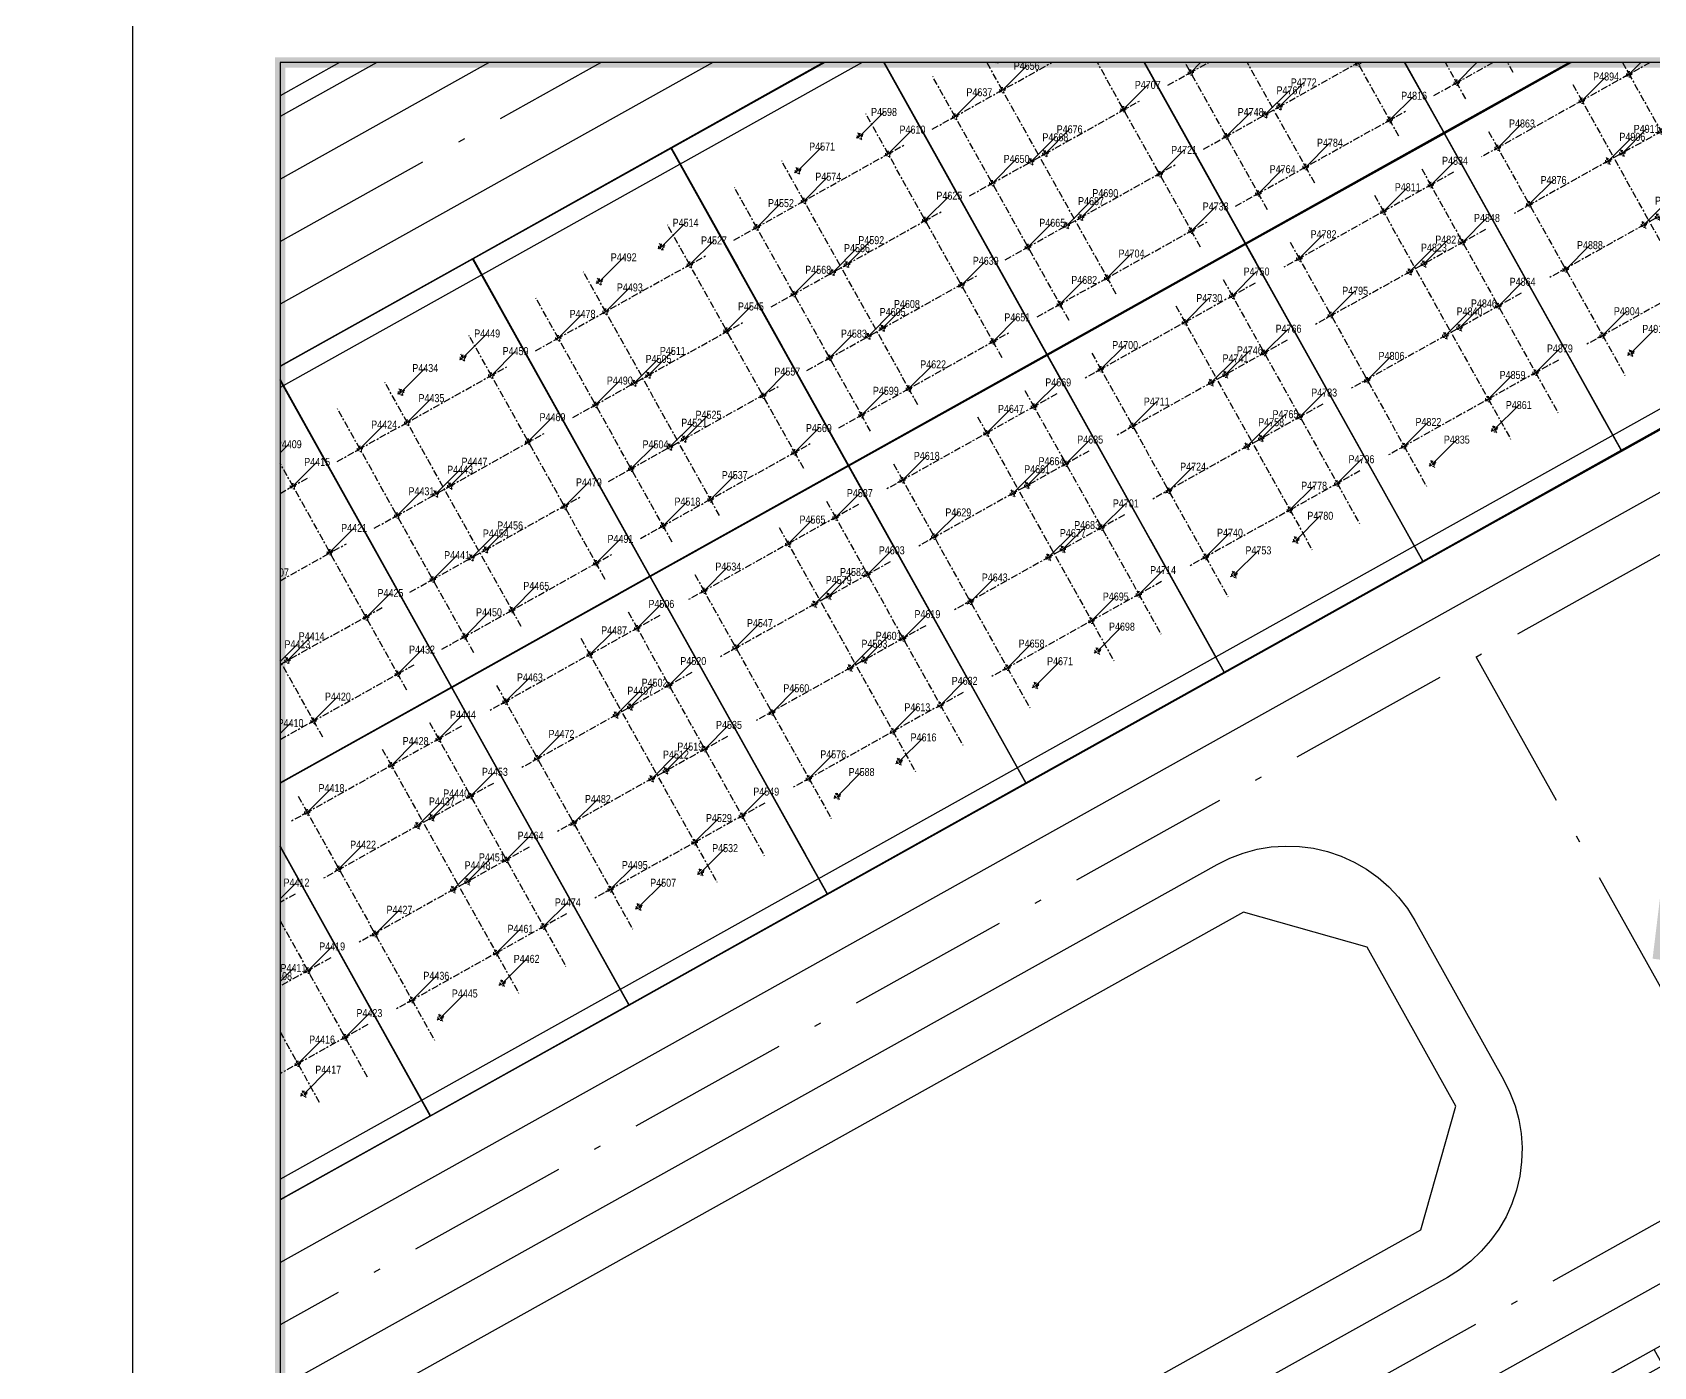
# Model space of a CAD drawing. Header units: millimetres. Extents: x 0 to 571985, y 0 to 2066666.
# Drawn here: x 568564.2 to 568653.3, y 2065561.7 to 2065635 of the extents above; entities that cross this region are included whole.
import ezdxf
from ezdxf.enums import TextEntityAlignment as Align
from ezdxf.xclip import XClip

# ---------------------------------------------------------------- set-up
doc = ezdxf.new("R2010")
doc.units = ezdxf.units.MM
for name, pattern in [('ACAD_ISO10W100', [18.5, 12, -3, 0.5, -3]), ('CENTER', [3, 1.5, -0.5, 0.5, -0.5]), ('CENTER2', [1.125, 0.75, -0.125, 0.125, -0.125]), ('HIDDEN', [0.75, 0.5, -0.25])]:
    doc.linetypes.add(name, pattern=pattern)
for name, color, linetype in [('01.AXIS', 160, 'CENTER2'), ('BoThamCo', 94, 'Continuous'), ('CDC.01.AXIS', 160, 'CENTER2'), ('ChiaLo', 128, 'CENTER'), ('datOBt', 42, 'Continuous'), ('datOlienke', 42, 'Continuous'), ('datTruog', 134, 'Continuous'), ('ghi_chu', 7, 'Continuous'), ('hatchViaHe+LogDg', 129, 'Continuous'), ('KCS_DIM', 1, 'Continuous'), ('LogDg', 7, 'Continuous'), ('loKBT', 42, 'Continuous'), ('LoLK', 6, 'Continuous'), ('QH', 7, 'Continuous'), ('RANHGIOI', 2, 'HIDDEN'), ('TimDg', 222, 'Continuous'), ('ViaHeS', 32, 'Continuous')]:
    doc.layers.add(name, color=color, linetype=linetype)
for name, color, linetype, lineweight in [('A-KY HIEU', 34, 'Continuous', 20), ('boDnv', 54, 'Continuous', 25), ('E- RANH GIOI', 1, 'CENTER', 13), ('E- THAY', 9, 'Continuous', 20), ('kata_text', 254, 'Continuous', 30), ('LD-THAY', 9, 'Continuous', 13)]:
    doc.layers.add(name, color=color, linetype=linetype, lineweight=lineweight)
doc.styles.add('Arial', font='arial.ttf')
doc.styles.add('ARIALB', font='', dxfattribs={"width": 0.75})
doc.styles.add('avantH', font='', dxfattribs={"height": 10})
doc.styles.add('kata_dim', font='vnrms.shx', dxfattribs={"width": 0.66, "oblique": 7})
doc.styles.add('kata_text', font='arial.ttf', dxfattribs={"width": 0.8})
doc.styles.add('rms', font='romans.shx', dxfattribs={"width": 0.7, "bigfont": 'vns.shx'})
doc.styles.get('ARIALB').set_extended_font_data('.VnArialH', bold=True)
doc.styles.get('avantH').set_extended_font_data('.VnAvantH')
doc.linetypes.add('ADL', pattern='A,0.125,-0.15,["++",rms,S=0.5,R=0,X=0,Y=-0.2245],-1.35,1.125', length=2.75)
doc.dimstyles.new('DIM_1-75_CNC', dxfattribs={"dimscale": 0.75, "dimtxt": 220, "dimasz": 80, "dimexe": 60, "dimexo": 0, "dimgap": 50, "dimtad": 1, "dimdec": 0, "dimzin": 0, "dimdsep": 46, "dimtxsty": 'Arial', "dimblk1": 'ARCHTICK', "dimblk2": 'ARCHTICK', "dimsah": 1, "dimcen": 150, "dimdle": 60, "dimclrd": 256, "dimclre": 256, "dimclrt": 9, "dimadec": 0, "dimazin": 0, "dimtfac": 1, "dimtdec": 0, "dimtix": 1, "dimtmove": 2, "dimatfit": 3, "dimldrblk": 'ARCHTICK', "dimfxl": 1, "dimtvp": 0.833333, "dimtolj": 1, "dimtzin": 0, "dimlwd": -1, "dimarcsym": 0})
doc.dimstyles.new('kata_dim_iso', dxfattribs={"dimtxt": 2.5, "dimasz": 1.5, "dimexe": 1.5, "dimexo": 2.5, "dimtad": 1, "dimdec": 0, "dimzin": 0, "dimdsep": 46, "dimtxsty": 'kata_dim', "dimblk": 'kata_block_ArchTick', "dimcen": 0.09, "dimdle": 1.2, "dimclrd": 8, "dimclre": 8, "dimclrt": 3, "dimadec": 0, "dimazin": 0, "dimtfac": 1, "dimtdec": 0, "dimtix": 1, "dimtofl": 0, "dimtmove": 0, "dimatfit": 3, "dimfxl": 3.75, "dimfxlon": 1, "dimtolj": 1, "dimtzin": 0, "dimarcsym": 0})

# ---------------------------------------------------------------- blocks, each defined once
blk = doc.blocks.new('moc')
at = {"layer": 'QH', "linetype": 'Continuous'}
h = blk.add_hatch(color=7, dxfattribs=at)
h.paths.add_polyline_path([(0, 0), (0.529, 0, 0.414214), (0, 0.529)])
h.paths.add_polyline_path([(-0.529, 0, 0.414214), (0, -0.529), (0, 0)])
for p, q in [((0, 0.706), (0, -0.706)), ((-0.706, 0), (0.706, 0))]:
    blk.add_line(p, q, dxfattribs=at)
blk.add_circle((0, 0), 0.529, dxfattribs=at)
blk = doc.blocks.new('NEN')
at = {"layer": 'hatchViaHe+LogDg'}
for points in [[(304.299, 282.265), (283.282, 270.678), (281.659, 273.518), (302.719, 285.131)], [(183.724, -310.491), (205.08, -299.541), (206.616, -302.429), (185.217, -313.403)], [(209.97, -309.024), (215.067, -306.411), (203.726, -323.261), (183.474, -322.612), (188.571, -319.999), (187.575, -318.057), (208.975, -307.083)]]:
    blk.add_hatch(color=158, dxfattribs=at).paths.add_polyline_path(points)
at = {"layer": 'boDnv', "color": 10, "linetype": 'ADL', "ltscale": 0.25}
for points in [[(348.484, 150.338), (305.78, 227.798), (296.989, 230.432), (285.105, 224.175), (143.113, 162.282), (141.059, 156.62), (188.792, 61.183), (194.578, 59.399), (346.759, 144.316)], [(359.506, 130.346), (389.04, 76.775), (387.315, 70.754), (232.191, -15.805), (226.405, -14.021), (199.009, 40.755), (200.902, 46.897), (353.525, 132.059)], [(236.622, -34.449), (249.689, -60.576), (255.475, -62.36), (412.421, 25.215), (414.146, 31.236), (400.061, 56.783), (394.08, 58.497), (238.515, -28.308)]]:
    blk.add_lwpolyline(points, close=True, dxfattribs=at)
for points in [[(447.024, -28.766, 0.001711), (440.579, -16.796), (434.623, -15.073), (276.129, -103.512), (274.235, -109.654), (280.307, -121.793)], [(453.046, -54.034), (455.698, -45.19, 0.001456), (450.312, -34.947), (283.441, -128.06), (289.631, -140.435), (295.361, -142.147), (300.824, -138.974)]]:
    blk.add_lwpolyline(points, format="xyb", close=True, dxfattribs=at)
at = {"layer": 'BoThamCo'}
for points in [[(349.559, 150.459), (306.458, 228.639), (296.885, 231.508), (284.672, 225.077), (142.319, 163.027), (139.972, 156.557), (188.089, 60.353), (194.691, 58.318), (347.607, 143.644)], [(336.347, -49.298), (331.474, -40.565), (324.672, -38.635), (260.962, -74.185), (258.833, -81.093), (263.315, -90.055), (269.918, -92.091), (334.417, -56.1)]]:
    blk.add_lwpolyline(points, close=True, dxfattribs=at)
blk.add_lwpolyline([(274.126, -178.484, 1), (272.368, -175.457), (138.589, -253.186, -0.013452), (91.443, -278.907, 0.999991), (93.036, -282.024, 0.013452), (140.347, -256.212)], format="xyb", close=True, dxfattribs=at)
at = {"layer": 'ChiaLo', "ltscale": 5}
for points in [[(407.979, 44.494), (242.267, -47.972)], [(336.884, 27.726), (356.374, -7.204)], [(325.968, 21.635), (345.459, -13.295)], [(315.052, 15.545), (334.543, -19.385)], [(315.052, 15.545), (334.543, -19.385)], [(304.137, 9.454), (323.627, -25.476)], [(293.221, 3.363), (312.712, -31.567)], [(282.305, -2.728), (301.796, -37.658)], [(271.39, -8.819), (290.881, -43.749)], [(260.474, -14.91), (279.965, -49.84)], [(249.558, -21.001), (269.049, -55.931)], [(352.49, -59.758), (362.235, -77.223), (279.9, -123.165)]]:
    blk.add_lwpolyline(points, dxfattribs=at)
at = {"layer": 'datOBt'}
blk.add_lwpolyline([(235.548, -34.538), (248.986, -61.406), (255.589, -63.441), (413.268, 24.543), (415.221, 31.358), (400.736, 57.63), (393.956, 59.573), (237.678, -27.63)], close=True, dxfattribs=at)
at = {"layer": 'datOlienke'}
for points in [[(448.369, -29.161, 0.001887), (441.258, -15.951), (434.5, -13.997), (275.291, -102.834), (273.162, -109.742), (279.88, -123.176)], [(453.888, -54.71), (456.773, -45.088, 0.001636), (450.717, -33.576), (282.119, -127.653), (288.93, -141.269), (295.49, -143.229), (301.319, -139.843)]]:
    blk.add_lwpolyline(points, format="xyb", close=True, dxfattribs=at)
at = {"layer": 'datTruog', "linetype": 'ByBlock'}
blk.add_lwpolyline([(360.181, 131.193), (390.115, 76.896), (388.163, 70.081), (232.305, -16.886), (225.702, -14.851), (197.935, 40.666), (200.065, 47.574), (353.401, 133.135)], close=True, dxfattribs=at)
at = {"layer": 'LogDg', "ltscale": 0.75}
for points in [[(304.299, 282.265), (283.282, 270.678), (281.659, 273.518), (302.719, 285.131)], [(183.724, -310.491), (205.08, -299.541), (206.616, -302.429), (185.217, -313.403)], [(209.97, -309.024), (215.067, -306.411), (203.726, -323.261), (183.474, -322.612), (188.571, -319.999), (187.575, -318.057), (208.975, -307.083)]]:
    blk.add_lwpolyline(points, close=True, dxfattribs=at)
at = {"layer": 'LogDg'}
for points in [[(34.296, -348.766, -0.124666), (14.114, -339.771, 0.262937), (-5.331, -336.771, -0.009345), (-40.959, -349.473), (-145.868, -384.68, 0.405257), (-155.456, -403.235), (-146.557, -432.72), (-158.046, -436.187), (-166.572, -407.936, 0.423227), (-185.704, -398.049), (-272.077, -427.035, 0.40652), (-277.181, -436.964), (-262.947, -483.397), (-271.552, -486.035), (-285.593, -440.232, 0.421949), (-295.787, -434.992), (-422.26, -477.436, 0.346831), (-427.684, -485.726), (-426.662, -497.249, 0.109851), (-417.21, -527.045), (-422.398, -530.058, -0.109851), (-432.639, -497.779), (-433.194, -491.512, 0.484967), (-443.708, -484.634), (-484.199, -498.222, 0.36701), (-492.228, -511.51), (-484.402, -560.012), (-490.326, -560.967), (-497.433, -516.92, 0.457512), (-512.889, -507.388), (-525.337, -511.314, 0.375227), (-533.554, -524.795, 0.049445), (-523.248, -562.118), (-518.404, -576.577), (-525.515, -578.96), (-530.307, -564.659, -0.044276), (-540.221, -530.036, 0.448349), (-555.614, -520.863), (-568.853, -525.038), (-576.072, -502.149), (-552.391, -494.681, 0.333336), (-544.003, -482.976), (-545.865, -397.305, 0.120559), (-569.998, -307.198), (-621.979, -219.712, 0.334943), (-635.359, -214.239), (-686.931, -227.855), (-689.803, -216.977), (-647.957, -205.93, 0.498191), (-640.704, -188.198), (-654.378, -165.183, -0.144979), (-668.853, -108.061), (-659.845, 118.23, 0.428088), (-671.924, 130.707), (-689.222, 130.58), (-689.305, 141.83), (-670.344, 141.969, 0.400474), (-658.442, 153.492), (-657.828, 168.904), (-656.06, 189.374), (-648.588, 188.728), (-650.341, 168.432), (-650.889, 154.678, 0.425345), (-638.921, 142.201), (-621.613, 142.328, 0.402651), (-609.707, 153.94), (-609.387, 163.859, -0.019867), (-608.227, 179.942), (-606.8, 192.652), (-600.838, 191.983), (-602.264, 179.273, 0.019867), (-603.39, 163.665), (-603.676, 154.802, 0.425871), (-591.594, 142.415), (-548.362, 142.733), (-548.28, 131.483), (-592.887, 131.155, 0.401789), (-604.791, 119.578), (-607.754, 35.571, -0.005984), (-607.983, 30.718, 0.462462), (-599.177, 22.287), (-555.377, 26.801), (-554.762, 20.832), (-603.242, 15.836, 0.355613), (-610.381, 8.689), (-613.794, -24.838, 0.475348), (-605.015, -33.606), (-508.268, -23.636, 0.016072), (-476.806, -19.368, 0.37392), (-470.138, -11.259), (-470.705, 9.348), (-464.707, 9.513), (-464.235, -7.648, 0.461916), (-454.747, -15.288), (-421.581, -8.993, 0.020567), (-382.015, 0.216), (-299.764, 22.963, 0.415004), (-292.798, 35.293), (-296.969, 50.218), (-285.412, 53.448), (-281.218, 38.439, 0.413423), (-268.921, 31.492), (-169.968, 58.858, 0.427702), (-164.496, 69.052), (-169.623, 84.754), (-163.92, 86.616), (-158.479, 69.956, 0.400853), (-148.742, 64.729), (-123.897, 71.6, 0.437327), (-113.795, 91.173), (-114.462, 93.013), (-128.551, 136.154), (-105.736, 143.605), (-91.769, 100.833), (-90.91, 98.466, 0.429754), (-70.957, 89.772, 0.001079), (-63.934, 92.766, 0.001474), (-62.342, 93.454), (-47.534, 99.909, 0.386536), (-43.126, 109.726), (-48.301, 125.574), (-42.598, 127.436), (-38.076, 113.59, 0.442444), (-27.275, 108.739), (111.617, 169.28, 0.414214), (115.754, 179.811), (109.361, 194.478), (114.861, 196.875), (121.255, 182.208, 0.414214), (131.785, 178.071), (252.97, 230.894), (276.872, 241.312), (291.579, 249.057, 0.419837), (295.267, 261.365), (290.95, 269.196), (301.459, 274.99), (306.058, 266.648, 0.408717), (318.136, 263.031), (326.546, 267.464), (332.148, 256.836), (324.233, 252.656, 0.419466), (320.555, 240.352), (397.092, 101.523, 0.433643), (408.413, 98.649), (440.787, 119.386), (444.023, 114.334), (410.428, 92.813, 0.395048), (407.737, 82.215), (451.056, 3.639, -0.005576), (472.219, -35.781, 0.422017), (490.066, -41.118), (502.995, -33.918), (514.672, -54.886), (500.295, -62.892, 0.404193), (495.052, -80.181), (502.502, -94.711), (491.824, -100.186), (485.095, -87.061, 0.424556), (467.192, -81.64), (316.164, -165.913), (307.211, -171.115, 0.396001), (304.075, -181.611), (326.147, -225.742), (318.098, -229.768), (296.726, -187.038, 0.432664), (285.552, -183.699), (178.072, -246.148, 0.389772), (174.86, -256.488), (194.1, -297.126), (188.677, -299.693), (170.231, -260.733, 0.439085), (158.982, -257.239), (145.496, -265.075, -0.013452), (97.701, -291.151, 0.262926), (86.853, -307.563, -0.162068), (76.015, -333.842, 0.270323), (72.318, -353.653), (79.981, -375.074), (57.383, -383.157), (49.72, -361.737, 0.270325), (34.296, -348.766)], [(462.182, -42.484, 0.004173), (446.541, -13.107, 0.41755), (435.613, -9.94), (272.325, -101.054, 0.401037), (269.068, -111.618), (286.084, -145.639, 0.427514), (297.137, -149.047), (456.991, -59.849, 0.406017), (462.182, -42.484)], [(49.536, -260.065, -0.269945), (34.095, -247.153), (22.999, -216.476, -0.362457), (26.499, -206.84), (119.685, -152.625, -0.414384), (136.095, -156.969), (142.222, -167.514, 0.414214), (153.158, -170.413), (250.593, -113.801, -0.432664), (261.767, -117.14), (278.799, -151.193, -0.396001), (275.663, -161.688), (133.439, -244.323, -0.012999), (88.371, -268.964, -0.278117), (67.767, -267.557, 0.110848), (49.536, -260.065)]]:
    blk.add_lwpolyline(points, format="xyb", dxfattribs=at)
for points in [[(309.754, 235.089, 0.408612), (297.679, 238.707), (282.072, 230.488), (138.648, 167.972, 0.429738), (134.69, 157.06), (183.991, 58.487, 0.427514), (195.044, 55.079), (351.711, 142.498, 0.412716), (354.819, 153.347)], [(392.266, 68.936, 0.412716), (395.374, 79.784), (365.44, 134.08, 0.415712), (354.536, 137.204), (197.099, 49.355, 0.401037), (193.842, 38.79), (221.604, -16.718, 0.427514), (232.657, -20.125)], [(231.455, -36.414), (244.888, -63.273, 0.427514), (255.942, -66.68), (417.372, 23.397, 0.412716), (420.48, 34.246), (405.996, 60.518, 0.415712), (395.092, 63.642), (234.712, -25.849, 0.401037)], [(270.27, -95.329, -0.427514), (259.217, -91.922), (254.74, -82.969, -0.401037), (257.996, -72.404), (323.21, -36.016, -0.414214), (334.094, -39.103), (338.967, -47.836, -0.414214), (335.879, -58.72)], [(274.252, -178.7, 1), (272.242, -175.241), (138.463, -252.969, -0.013452), (91.329, -278.685, 0.999992), (93.15, -282.246, 0.013452), (140.473, -256.428)]]:
    blk.add_lwpolyline(points, format="xyb", close=True, dxfattribs=at)
at = {"layer": 'loKBT'}
for points in [[(336.884, 27.726), (325.968, 21.635), (335.713, 4.17), (346.629, 10.261)], [(325.968, 21.635), (315.052, 15.545), (324.798, -1.92), (335.713, 4.17)], [(357.545, 16.352), (346.629, 10.261), (356.374, -7.204), (367.29, -1.113)], [(315.052, 15.545), (304.137, 9.454), (313.882, -8.011), (324.798, -1.92)], [(346.629, 10.261), (335.713, 4.17), (345.459, -13.295), (356.374, -7.204)], [(304.137, 9.454), (293.221, 3.363), (302.966, -14.102), (313.882, -8.011)], [(335.713, 4.17), (324.798, -1.92), (334.543, -19.385), (345.459, -13.295)], [(293.221, 3.363), (282.305, -2.728), (292.051, -20.193), (302.966, -14.102)], [(324.798, -1.92), (313.882, -8.011), (323.627, -25.476), (334.543, -19.385)], [(282.305, -2.728), (271.39, -8.819), (281.135, -26.284), (292.051, -20.193)], [(313.882, -8.011), (302.966, -14.102), (312.712, -31.567), (323.627, -25.476)], [(271.39, -8.819), (260.474, -14.91), (270.219, -32.375), (281.135, -26.284)], [(302.966, -14.102), (292.051, -20.193), (301.796, -37.658), (312.712, -31.567)], [(260.474, -14.91), (249.558, -21.001), (259.304, -38.466), (270.219, -32.375)], [(292.051, -20.193), (281.135, -26.284), (290.881, -43.749), (301.796, -37.658)], [(259.304, -38.466), (249.558, -21.001), (237.678, -27.63), (235.548, -34.538), (242.267, -47.972)], [(281.135, -26.284), (270.219, -32.375), (279.965, -49.84), (290.881, -43.749)], [(270.219, -32.375), (259.304, -38.466), (269.049, -55.931), (279.965, -49.84)], [(259.304, -38.466), (242.267, -47.972), (248.986, -61.406), (255.589, -63.441), (269.049, -55.931)]]:
    blk.add_lwpolyline(points, close=True, dxfattribs=at)
at = {"layer": 'LoLK'}
blk.add_lwpolyline([(347.25, -62.681), (342.011, -65.605), (351.756, -83.07), (356.996, -80.146)], close=True, dxfattribs=at)
at = {"layer": 'RANHGIOI', "color": 1, "ltscale": 9, "const_width": 1}
blk.add_lwpolyline([(460, -51.299, 0.006594), (435.293, -5.051), (303.078, 234.769), (284.672, 225.077), (-55.993, 76.586), (-56.839, 76.223, -0.005137), (-90.743, 62.093), (-377.217, -17.133, -0.020567), (-418.225, -26.678), (-463.443, -35.259, -0.021218), (-506.422, -41.541), (-623.638, -53.62), (-626.464, -70.884, 0.128574), (-620.42, -135.36), (-615.505, -148.86, 0.039408), (-607.143, -167.188), (-594.172, -190.555), (-547.57, -259.493, -0.11987), (-522.704, -326.397), (-507.917, -451.947), (-504.475, -473.277), (-499.271, -471.636), (-50.48, -321.024, 0.050684), (130.425, -239.135), (301.319, -139.843)], format="xyb", close=True, dxfattribs=at)
at = {"layer": 'TimDg', "linetype": 'ACAD_ISO10W100', "ltscale": 0.75}
for points in [[(283.906, 294.402), (445.802, 0.743, -0.007517), (474.039, -52.348), (508.786, -120.117, 0.000278)], [(-618.456, -41.023), (-507.652, -29.604, 0.021218), (-465.681, -23.47), (-420.462, -14.888, 0.020567), (-380.415, -5.567), (-94.607, 73.475, 0.005041), (-61.569, 87.252, 0.001474), (-59.945, 87.954), (279.472, 235.9), (307.904, 250.872)], [(-358.633, -282.039), (-15.318, -166.825, 0.050829), (-9.777, -164.314), (222.735, -29.039)]]:
    blk.add_lwpolyline(points, format="xyb", dxfattribs=at)
for points in [[(335.549, -254.599), (124.099, 168.176)], [(222.758, -29.084), (405.905, 73.111)], [(431.013, 27.573), (246.062, -75.628)], [(446.462, -0.451), (260.371, -104.289)], [(337.467, -24.625), (352.816, -52.132)], [(203.145, -323.242), (163.957, -240.47)]]:
    blk.add_lwpolyline(points, dxfattribs=at)
at = {"layer": 'ViaHeS', "elevation": 0}
blk.add_lwpolyline([(-483.362, -504.27), (-441.21, -490.124), (-436.029, -493.514), (-435.627, -498.044, 0.109851), (-424.993, -531.564), (-414.615, -525.539, -0.109851), (-423.674, -496.984), (-424.342, -489.445), (-420.001, -483.006), (-295.249, -441.14), (-289.043, -444.33), (-275.854, -487.354), (-258.645, -482.078), (-271.972, -438.601), (-268.698, -432.23), (-181.634, -403.012), (-172.975, -407.486), (-163.79, -437.92), (-140.813, -430.986), (-150.211, -399.847), (-145.597, -390.918), (-39.026, -355.153, 0.008545), (-6.235, -343.522, -0.249193), (12.375, -345.964, 0.09975), (30.772, -354.181, -0.256949), (45.215, -366.957), (51.733, -385.178), (85.63, -373.053), (79.112, -354.831, -0.256949), (82.174, -335.793, 0.136918), (92.607, -310.438, -0.249193), (103.308, -295.017, 0.012659), (148.511, -270.262), (162.157, -262.333), (168.62, -264.341), (185.966, -300.977), (196.811, -295.842), (179.033, -258.291), (181.216, -251.26), (287.384, -189.574), (293.944, -191.534), (314.073, -231.781), (330.172, -223.729), (309.538, -182.474), (311.625, -175.49), (319.134, -171.127), (408.277, -121.386), (412.274, -122.589), (434.351, -165.321), (442.347, -161.19), (420.137, -118.201), (421.38, -114.074), (470.335, -86.758), (479.641, -89.576), (486.485, -102.924), (507.841, -91.973), (500.499, -77.654), (503.421, -68.019), (517.591, -60.128), (500.076, -28.676), (486.971, -35.974), (477.625, -33.17, 0.0056), (456.311, 6.536), (412.324, 86.322), (414.12, 93.398), (444.832, 113.071), (439.977, 120.649), (409.766, 101.296), (403.142, 102.978), (327.714, 239.794), (330.524, 249.193), (334.945, 251.528), (323.749, 272.772), (318.926, 270.23), (309.354, 273.096), (306.713, 277.887), (285.696, 266.299), (288.11, 261.921), (285.295, 252.529), (274.271, 246.724), (129.387, 183.571), (122.806, 186.157), (117.612, 198.074), (106.611, 193.279), (111.806, 181.362), (109.22, 174.781), (26.33, 138.65), (-29.869, 114.154), (-36.004, 116.909), (-39.746, 128.368), (-51.153, 124.642), (-47.055, 112.092), (-50.086, 105.341), (-75.921, 94.08), (-84.511, 97.937), (-100.033, 145.467), (-134.254, 134.292), (-118.657, 86.529), (-123.231, 78.009), (-150.258, 70.535), (-156.629, 73.955), (-161.068, 87.547), (-172.475, 83.822), (-168.207, 70.753), (-171.474, 64.667), (-269.546, 37.545), (-275.711, 41.028), (-279.634, 55.063), (-302.748, 48.603), (-298.843, 34.63), (-302.316, 28.482), (-383.614, 5.999, -0.020567), (-422.7, -3.099), (-456.246, -9.465), (-461.296, -5.399), (-461.708, 9.595), (-473.703, 9.265), (-473.239, -7.637), (-478.028, -13.489, -0.015955), (-508.883, -17.667), (-606.147, -27.691), (-610.614, -23.229), (-607.49, 7.461), (-602.01, 12.947), (-554.455, 17.848), (-555.685, 29.785), (-600.448, 25.172), (-605.043, 29.645, 0.007073), (-604.756, 35.466), (-601.912, 116.095), (-594.665, 123.142), (-548.221, 123.483), (-548.421, 150.733), (-593.42, 150.402), (-600.493, 157.35, -0.027886), (-599.283, 178.939), (-597.857, 191.648), (-609.782, 192.987), (-611.208, 180.277, 0.019867), (-612.385, 163.955), (-612.597, 157.389), (-619.823, 150.342), (-639.316, 150.198), (-646.998, 158.133), (-646.598, 168.196), (-644.852, 188.405), (-659.796, 189.697), (-661.572, 169.14), (-662.014, 158.023), (-670.332, 149.97), (-689.364, 149.83), (-689.163, 122.58), (-671.417, 122.71), (-663.736, 114.776), (-672.6, -107.912, 0.144979), (-657.602, -167.099), (-644.687, -188.836), (-648.335, -197.756), (-691.845, -209.242), (-684.889, -235.59), (-633.86, -222.118), (-622.039, -226.953), (-573.255, -309.058, -0.120474), (-549.614, -397.387), (-547.842, -478.902), (-555.298, -489.306), (-577.876, -496.427), (-567.048, -530.76), (-552.743, -526.248), (-543.713, -531.719, 0.042979), (-533.836, -565.928), (-529.071, -580.151), (-514.848, -575.386), (-519.719, -560.846, -0.045576), (-529.315, -527.166), (-523.005, -516.87), (-508.247, -512.215), (-500.456, -517.02), (-493.287, -561.445), (-481.44, -559.534), (-488.883, -513.408), (-483.362, -504.27)], format="xyb", dxfattribs=at)
at = {"layer": 'ViaHeS'}
for points in [[(284.672, 225.077), (142.319, 163.027), (139.972, 156.557), (188.089, 60.353), (194.691, 58.318), (347.607, 143.644), (349.559, 150.459), (306.458, 228.639), (296.885, 231.508)], [(360.181, 131.193), (390.115, 76.896), (388.163, 70.081), (232.305, -16.886), (225.702, -14.851), (197.935, 40.666), (200.065, 47.574), (353.401, 133.135)], [(235.548, -34.538), (248.986, -61.406), (255.589, -63.441), (413.268, 24.543), (415.221, 31.358), (400.736, 57.63), (393.956, 59.573), (237.678, -27.63)], [(334.417, -56.1), (336.347, -49.298), (331.474, -40.565), (324.672, -38.635), (260.962, -74.185), (258.833, -81.093), (263.315, -90.055), (269.918, -92.091)]]:
    blk.add_lwpolyline(points, close=True, dxfattribs=at)
blk.add_lwpolyline([(441.258, -15.951), (434.5, -13.997), (275.291, -102.834), (273.162, -109.742), (288.93, -141.269), (295.49, -143.229), (301.319, -139.843), (453.888, -54.71), (456.773, -45.088, 0.004151)], format="xyb", close=True, dxfattribs=at)
blk.add_lwpolyline([(450.717, -33.576), (448.369, -29.161), (279.88, -123.176), (282.119, -127.653), (450.717, -33.576)], dxfattribs=at)
at = {"layer": 'QH', "xscale": 3, "yscale": 3, "zscale": 3}
blk.add_blockref('moc', (303.078, 234.769), dxfattribs=at)
at = {"layer": 'ghi_chu', "style": 'avantH', "width": 0.85}
blk.add_text('®\xadêng quy ho¹ch 24m)', height=3.5, rotation=23.55167, dxfattribs=at).set_placement((222.729, 230.803, 0))
at = {"layer": 'QH', "style": 'ARIALB', "width": 0.75}
blk.add_text('1', height=3.5, dxfattribs=at).set_placement((299.668, 235.747, -2.251))
at = {"layer": 'RANHGIOI', "color": 5, "ltscale": 20, "style": 'avantH'}
blk.add_text('khu a', height=5, dxfattribs=at).set_placement((126.444, -314.449), align=Align.CENTER)
blk = doc.blocks.new('A$C33BC4D2A')
at = {"layer": 'A-KY HIEU', "color": 0, "const_width": 1.02}
blk.add_lwpolyline([(14.35, -292.1), (14.35, -4.9), (414.98, -4.9), (414.98, -292.1)], close=True, dxfattribs=at)
at = {"layer": 'Defpoints', "color": 125}
blk.add_lwpolyline([(0, -297), (420, -297), (420, 0), (0, 0)], close=True, dxfattribs=at)
blk = doc.blocks.new('NEN A')
at = {"layer": 'datOlienke'}
for points in [[(7.63, 25, 0.001887), (7.857, 40), (2.908, 45), (-179.409, 45), (-184.635, 40.005), (-185.313, 25)], [(0, 0), (7.208, 6.997, 0.001636), (7.529, 20), (-185.54, 20), (-186.227, 4.791), (-181.454, -0.117), (-174.714, 0)]]:
    blk.add_lwpolyline(points, format="xyb", close=True, dxfattribs=at)
at = {"layer": 'LoLK'}
blk.add_lwpolyline([(-97.005, 45), (-103.005, 45), (-103.005, 25), (-97.005, 25)], close=True, dxfattribs=at)
blk = doc.blocks.new('A$C758D662A')
at = {"linetype": 'HIDDEN', "ltscale": 500}
for radius in [300, 200]:
    blk.add_circle((0, 0), radius, dxfattribs=at)
at = {"layer": 'CDC.01.AXIS', "ltscale": 200}
for p, q in [((437, 0), (-437, 0)), ((0, 437), (0, -437))]:
    blk.add_line(p, q, dxfattribs=at)
blk = doc.blocks.new('MB TANG 2 BT1')
at = {"layer": '01.AXIS', "ltscale": 500}
for p, q in [((7195672, 840351), (7195672, 824990)), ((7200972, 840351), (7200972, 824990)), ((7203952, 840351), (7203952, 824990)), ((7205388, 839327), (7194643, 839327)), ((7205388, 835727), (7194643, 835727)), ((7205388, 831707), (7194643, 831707)), ((7205388, 827507), (7194643, 827507))]:
    blk.add_line(p, q, dxfattribs=at)
at = {"extrusion": (0, -2.11758e-22, -1), "xscale": 0.5, "yscale": 0.5, "zscale": -0.5}
for p in [(-7195672, 839327), (-7203952, 839327), (-7195672, 835767), (-7203952, 835727), (-7195672, 831667), (-7203952, 831707), (-7195672, 827507), (-7203952, 827507), (-7196562, 825897), (-7200462, 825897)]:
    blk.add_blockref('A$C758D662A', p, dxfattribs=at)
at = {"extrusion": (0, 0, -1), "xscale": 0.4999999999999999, "yscale": 0.4999999999999999, "zscale": -0.5, "rotation": 90}
for p in [(-7200972, 839327), (-7200612, 835727), (-7201512, 835727), (-7200612, 831707), (-7201512, 831707), (-7200972, 827507)]:
    blk.add_blockref('A$C758D662A', p, dxfattribs=at)
blk = doc.blocks.new('MB TANG 2 BT2')
at = {"layer": '01.AXIS', "ltscale": 500}
for p, q in [((7078098, 744452), (7078098, 726847)), ((7081898, 744452), (7081898, 726847)), ((7086698, 744452), (7086698, 726847)), ((7088511, 743840), (7077408, 743840)), ((7088511, 739140), (7077408, 739140)), ((7088511, 735120), (7077408, 735120)), ((7088511, 729220), (7077408, 729220))]:
    blk.add_line(p, q, dxfattribs=at)
at = {"xscale": -0.5, "yscale": 0.5, "zscale": 0.5}
for p in [(7078138, 743840), (7078098, 739180), (7081308, 739140), (7078098, 735080), (7081308, 735120), (7082208, 735120), (7078138, 729220)]:
    blk.add_blockref('A$C758D662A', p, dxfattribs=at)
at = {"xscale": -0.5, "yscale": 0.5, "zscale": 0.5, "rotation": 270}
for p in [(7081538, 729220), (7082438, 729220)]:
    blk.add_blockref('A$C758D662A', p, dxfattribs=at)
blk = doc.blocks.new('NEN BT1')
at = {"layer": 'loKBT'}
for points in [[(-168.177, 23), (-168.177, 43), (-181.782, 43), (-187.008, 38.005), (-187.687, 23)], [(-155.677, 43), (-168.177, 43), (-168.177, 23), (-155.677, 23)], [(-143.177, 43), (-155.677, 43), (-155.677, 23), (-143.177, 23)], [(-130.677, 43), (-143.177, 43), (-143.177, 23), (-130.677, 23)], [(-118.177, 43), (-130.677, 43), (-130.677, 23), (-118.177, 23)], [(-105.677, 43), (-118.177, 43), (-118.177, 23), (-105.677, 23)], [(-93.177, 43), (-105.677, 43), (-105.677, 23), (-93.177, 23)], [(-80.677, 43), (-93.177, 43), (-93.177, 23), (-80.677, 23)], [(-68.177, 43), (-80.677, 43), (-80.677, 23), (-68.177, 23)], [(-168.177, 23), (-187.687, 23), (-188.365, 7.995), (-183.591, 3), (-168.177, 3)], [(-155.677, 23), (-168.177, 23), (-168.177, 3), (-155.677, 3)], [(-143.177, 23), (-155.677, 23), (-155.677, 3), (-143.177, 3)], [(-130.677, 23), (-143.177, 23), (-143.177, 3), (-130.677, 3)], [(-118.177, 23), (-130.677, 23), (-130.677, 3), (-118.177, 3)], [(-105.677, 23), (-118.177, 23), (-118.177, 3), (-105.677, 3)], [(-93.177, 23), (-105.677, 23), (-105.677, 3), (-93.177, 3)], [(-80.677, 23), (-93.177, 23), (-93.177, 3), (-80.677, 3)], [(-68.177, 23), (-80.677, 23), (-80.677, 3), (-68.177, 3)], [(-55.677, 23), (-68.177, 23), (-68.177, 3), (-55.677, 3)]]:
    blk.add_lwpolyline(points, close=True, dxfattribs=at)
blk = doc.blocks.new('kata_block_ArchTick')
at = {"color": 8}
blk.add_line((1, 0), (-1, 0), dxfattribs=at)
at = {"color": 8, "const_width": 0.15}
blk.add_lwpolyline([(-0.5, -0.5), (0.5, 0.5)], dxfattribs=at)
blk = doc.blocks.new('_ArchTick')
at = {"color": 0, "linetype": 'ByBlock', "const_width": 0.15}
blk.add_lwpolyline([(-0.5, -0.5), (0.5, 0.5)], dxfattribs=at)
blk = doc.blocks.new('*U101')
at = {"color": 0, "ltscale": 0.8, "style": 'kata_text', "width": 0.8}
blk.add_attdef('TEN', text='', height=2.2, dxfattribs=at).set_placement((6.67, 6.67), align=Align.MIDDLE_CENTER)
at = {"color": 0, "ltscale": 0.8, "style": 'kata_text', "width": 0.8, "flags": 1}
blk.add_attdef('CHU_THICH', text='', height=2.2, dxfattribs=at).set_placement((0, 0), align=Align.MIDDLE_CENTER)
at = {"layer": 'Defpoints'}
blk.add_leader([(0, 0), (6.67, 6.67)], dimstyle='kata_dim_iso', override={"dimasz": 0.6, "dimgap": 0.625, "dimtad": 0}, dxfattribs=at)
blk = doc.blocks.new('A$C7EE856B3')
at = {"layer": 'kata_text', "xscale": 0.2, "yscale": 0.2, "zscale": 0.2}
for p, values in [((400.268, -57.678, 0.002), {'TEN': 'P4803'}), ((391.059, -58.173, 0.002), {'TEN': 'P4732'}), ((415.164, -58.274, 0.002), {'TEN': 'P4915'}), ((380.703, -59.141, 0.002), {'TEN': 'P4656'}), ((405.685, -58.736, 0.002), {'TEN': 'P4845'}), ((387.358, -60.188, 0.002), {'TEN': 'P4707'}), ((395.936, -60.053, 0.002), {'TEN': 'P4772'}), ((412.562, -59.728, 0.002), {'TEN': 'P4894'}), ((378.101, -60.595, 0.002), {'TEN': 'P4637'}), ((395.15, -60.492, 0.002), {'TEN': 'P4767'}), ((402.004, -60.786, 0.002), {'TEN': 'P4816'}), ((372.86, -61.678, 0.002), {'TEN': 'P4598'}), ((393.02, -61.682, 0.002), {'TEN': 'P4748'}), ((374.423, -62.65, 0.002), {'TEN': 'P4610'}), ((383.065, -62.632, 0.002), {'TEN': 'P4676'}), ((407.936, -62.313, 0.002), {'TEN': 'P4863'}), ((414.004, -63.046, 0.002), {'TEN': 'P4906'}), ((414.79, -62.607, 0.002), {'TEN': 'P4911'}), ((369.456, -63.581, 0.002), {'TEN': 'P4571'}), ((382.28, -63.071, 0.002), {'TEN': 'P4668'}), ((389.358, -63.767, 0.002), {'TEN': 'P4721'}), ((397.377, -63.371, 0.002), {'TEN': 'P4784'}), ((380.15, -64.261, 0.002), {'TEN': 'P4650'}), ((394.776, -64.825, 0.002), {'TEN': 'P4764'}), ((404.254, -64.363, 0.002), {'TEN': 'P4834'}), ((369.796, -65.235, 0.002), {'TEN': 'P4574'}), ((409.672, -65.42, 0.002), {'TEN': 'P4876'}), ((376.452, -66.281, 0.002), {'TEN': 'P4625'}), ((384.24, -66.58, 0.002), {'TEN': 'P4687'}), ((385.026, -66.141, 0.002), {'TEN': 'P4690'}), ((401.653, -65.816, 0.002), {'TEN': 'P4811'}), ((415.965, -66.555, 0.002), {'TEN': 'P4922'}), ((367.194, -66.688, 0.002), {'TEN': 'P4552'}), ((391.095, -66.875, 0.002), {'TEN': 'P4733'}), ((406.01, -67.505, 0.002), {'TEN': 'P4848'}), ((361.951, -67.767, 0.002), {'TEN': 'P4514'}), ((382.11, -67.771, 0.002), {'TEN': 'P4665'}), ((397.026, -68.401, 0.002), {'TEN': 'P4782'}), ((363.513, -68.738, 0.002), {'TEN': 'P4527'}), ((371.373, -69.165, 0.002), {'TEN': 'P4586'}), ((372.159, -68.726, 0.002), {'TEN': 'P4592'}), ((403.094, -69.135, 0.002), {'TEN': 'P4823'}), ((403.88, -68.696, 0.002), {'TEN': 'P4827'}), ((411.672, -69, 0.002), {'TEN': 'P4888'}), ((358.547, -69.669, 0.002), {'TEN': 'P4492'}), ((378.451, -69.861, 0.002), {'TEN': 'P4639'}), ((386.468, -69.46, 0.002), {'TEN': 'P4704'}), ((369.243, -70.355, 0.002), {'TEN': 'P4568'}), ((383.866, -70.913, 0.002), {'TEN': 'P4682'}), ((393.345, -70.451, 0.002), {'TEN': 'P4750'}), ((407.971, -71.015, 0.002), {'TEN': 'P4864'}), ((358.886, -71.324, 0.002), {'TEN': 'P4493'}), ((390.743, -71.905, 0.002), {'TEN': 'P4730'}), ((398.762, -71.509, 0.002), {'TEN': 'P4795'}), ((356.285, -72.777, 0.002), {'TEN': 'P4478'}), ((365.542, -72.37, 0.002), {'TEN': 'P4545'}), ((373.334, -72.674, 0.002), {'TEN': 'P4605'}), ((374.119, -72.235, 0.002), {'TEN': 'P4608'}), ((405.055, -72.644, 0.002), {'TEN': 'P4840'}), ((405.841, -72.205, 0.002), {'TEN': 'P4846'}), ((413.701, -72.631, 0.002), {'TEN': 'P4904'}), ((380.188, -72.968, 0.002), {'TEN': 'P4651'}), ((395.101, -73.594, 0.002), {'TEN': 'P4766'}), ((415.263, -73.603, 0.002), {'TEN': 'P4918'}), ((351.042, -73.856, 0.002), {'TEN': 'P4449'}), ((371.204, -73.864, 0.002), {'TEN': 'P4583'}), ((386.117, -74.49, 0.002), {'TEN': 'P4700'}), ((352.604, -74.827, 0.002), {'TEN': 'P4459'}), ((360.464, -75.253, 0.002), {'TEN': 'P4505'}), ((361.249, -74.814, 0.002), {'TEN': 'P4511'}), ((392.185, -75.223, 0.002), {'TEN': 'P4741'}), ((392.971, -74.784, 0.002), {'TEN': 'P4746'}), ((400.762, -75.088, 0.002), {'TEN': 'P4806'}), ((410.019, -74.681, 0.002), {'TEN': 'P4879'}), ((347.637, -75.758, 0.002), {'TEN': 'P4434'}), ((367.542, -75.949, 0.002), {'TEN': 'P4557'}), ((375.561, -75.553, 0.002), {'TEN': 'P4622'}), ((407.418, -76.135, 0.002), {'TEN': 'P4859'}), ((358.334, -76.444, 0.002), {'TEN': 'P4490'}), ((372.96, -77.007, 0.002), {'TEN': 'P4599'}), ((382.438, -76.545, 0.002), {'TEN': 'P4669'}), ((397.061, -77.104, 0.002), {'TEN': 'P4783'}), ((347.977, -77.412, 0.002), {'TEN': 'P4435'}), ((379.837, -77.999, 0.002), {'TEN': 'P4647'}), ((387.853, -77.598, 0.002), {'TEN': 'P4711'}), ((407.758, -77.789, 0.002), {'TEN': 'P4861'}), ((345.376, -78.866, 0.002), {'TEN': 'P4424'}), ((354.633, -78.459, 0.002), {'TEN': 'P4469'}), ((362.424, -78.763, 0.002), {'TEN': 'P4521'}), ((363.21, -78.324, 0.002), {'TEN': 'P4525'}), ((369.278, -79.057, 0.002), {'TEN': 'P4569'}), ((394.146, -78.733, 0.002), {'TEN': 'P4758'}), ((394.931, -78.294, 0.002), {'TEN': 'P4765'}), ((402.791, -78.72, 0.002), {'TEN': 'P4822'}), ((340.132, -79.944, 0.002), {'TEN': 'P4409'}), ((360.294, -79.953, 0.002), {'TEN': 'P4504'}), ((384.194, -79.688, 0.002), {'TEN': 'P4685'}), ((404.353, -79.691, 0.002), {'TEN': 'P4835'}), ((375.21, -80.584, 0.002), {'TEN': 'P4618'}), ((382.064, -80.878, 0.002), {'TEN': 'P4664'}), ((399.11, -80.77, 0.002), {'TEN': 'P4796'}), ((341.694, -80.916, 0.002), {'TEN': 'P4415'}), ((349.554, -81.342, 0.002), {'TEN': 'P4443'}), ((350.34, -80.903, 0.002), {'TEN': 'P4447'}), ((364.652, -81.642, 0.002), {'TEN': 'P4537'}), ((381.278, -81.317, 0.002), {'TEN': 'P4661'}), ((389.853, -81.177, 0.002), {'TEN': 'P4724'}), ((347.424, -82.532, 0.002), {'TEN': 'P4431'}), ((356.633, -82.038, 0.002), {'TEN': 'P4479'}), ((371.529, -82.634, 0.002), {'TEN': 'P4587'}), ((396.508, -82.223, 0.002), {'TEN': 'P4778'}), ((362.05, -83.096, 0.002), {'TEN': 'P4518'}), ((386.155, -83.197, 0.002), {'TEN': 'P4701'}), ((352.301, -84.412, 0.002), {'TEN': 'P4456'}), ((368.927, -84.087, 0.002), {'TEN': 'P4565'}), ((376.946, -83.691, 0.002), {'TEN': 'P4629'}), ((384.025, -84.387, 0.002), {'TEN': 'P4683'}), ((396.848, -83.878, 0.002), {'TEN': 'P4780'}), ((343.723, -84.547, 0.002), {'TEN': 'P4421'}), ((351.515, -84.851, 0.002), {'TEN': 'P4454'}), ((358.369, -85.146, 0.002), {'TEN': 'P4491'}), ((383.239, -84.826, 0.002), {'TEN': 'P4677'}), ((391.882, -84.809, 0.002), {'TEN': 'P4740'}), ((349.385, -86.042, 0.002), {'TEN': 'P4441'}), ((373.285, -85.776, 0.002), {'TEN': 'P4603'}), ((393.444, -85.78, 0.002), {'TEN': 'P4753'}), ((339.43, -86.992, 0.002), {'TEN': 'P4407'}), ((364.3, -86.672, 0.002), {'TEN': 'P4534'}), ((371.154, -86.967, 0.002), {'TEN': 'P4582'}), ((388.203, -86.864, 0.002), {'TEN': 'P4714'}), ((353.742, -87.731, 0.002), {'TEN': 'P4465'}), ((370.369, -87.406, 0.002), {'TEN': 'P4579'}), ((378.946, -87.271, 0.002), {'TEN': 'P4643'}), ((345.723, -88.127, 0.002), {'TEN': 'P4425'}), ((360.619, -88.722, 0.002), {'TEN': 'P4506'}), ((385.602, -88.317, 0.002), {'TEN': 'P4695'}), ((351.141, -89.184, 0.002), {'TEN': 'P4450'}), ((366.037, -89.78, 0.002), {'TEN': 'P4547'}), ((375.245, -89.286, 0.002), {'TEN': 'P4619'}), ((341.391, -90.501, 0.002), {'TEN': 'P4414'}), ((358.018, -90.176, 0.002), {'TEN': 'P4487'}), ((373.115, -90.476, 0.002), {'TEN': 'P4601'}), ((385.942, -89.972, 0.002), {'TEN': 'P4698'}), ((340.605, -90.94, 0.002), {'TEN': 'P4413'}), ((347.459, -91.234, 0.002), {'TEN': 'P4432'}), ((372.33, -90.915, 0.002), {'TEN': 'P4593'}), ((380.975, -90.902, 0.002), {'TEN': 'P4658'}), ((362.375, -91.865, 0.002), {'TEN': 'P4520'}), ((382.537, -91.874, 0.002), {'TEN': 'P4671'}), ((353.391, -92.761, 0.002), {'TEN': 'P4463'}), ((360.245, -93.055, 0.002), {'TEN': 'P4502'}), ((368.037, -93.359, 0.002), {'TEN': 'P4560'}), ((377.294, -92.952, 0.002), {'TEN': 'P4632'}), ((342.833, -93.819, 0.002), {'TEN': 'P4420'}), ((359.459, -93.494, 0.002), {'TEN': 'P4497'}), ((349.71, -94.811, 0.002), {'TEN': 'P4444'}), ((374.692, -94.406, 0.002), {'TEN': 'P4613'}), ((340.231, -95.273, 0.002), {'TEN': 'P4410'}), ((355.127, -95.869, 0.002), {'TEN': 'P4472'}), ((364.336, -95.374, 0.002), {'TEN': 'P4535'}), ((347.108, -96.264, 0.002), {'TEN': 'P4428'}), ((362.206, -96.565, 0.002), {'TEN': 'P4519'}), ((375.032, -96.06, 0.002), {'TEN': 'P4616'}), ((361.42, -97.004, 0.002), {'TEN': 'P4512'}), ((370.066, -96.991, 0.002), {'TEN': 'P4576'}), ((351.466, -97.954, 0.002), {'TEN': 'P4453'}), ((371.628, -97.962, 0.002), {'TEN': 'P4588'}), ((342.481, -98.85, 0.002), {'TEN': 'P4418'}), ((348.55, -99.583, 0.002), {'TEN': 'P4437'}), ((349.336, -99.144, 0.002), {'TEN': 'P4440'}), ((357.127, -99.448, 0.002), {'TEN': 'P4482'}), ((366.384, -99.041, 0.002), {'TEN': 'P4549'}), ((363.783, -100.494, 0.002), {'TEN': 'P4529'}), ((344.218, -101.957, 0.002), {'TEN': 'P4422'}), ((353.426, -101.463, 0.002), {'TEN': 'P4464'}), ((364.123, -102.149, 0.002), {'TEN': 'P4532'}), ((350.511, -103.092, 0.002), {'TEN': 'P4448'}), ((351.296, -102.653, 0.002), {'TEN': 'P4451'}), ((359.156, -103.079, 0.002), {'TEN': 'P4495'}), ((340.556, -104.042, 0.002), {'TEN': 'P4412'}), ((360.718, -104.051, 0.002), {'TEN': 'P4507'}), ((346.218, -105.537, 0.002), {'TEN': 'P4427'}), ((355.475, -105.13, 0.002), {'TEN': 'P4474'}), ((352.873, -106.583, 0.002), {'TEN': 'P4461'}), ((342.517, -107.552, 0.002), {'TEN': 'P4419'}), ((353.213, -108.237, 0.002), {'TEN': 'P4462'}), ((339.601, -109.181, 0.002), {'TEN': 'P4408'}), ((340.387, -108.742, 0.002), {'TEN': 'P4411'}), ((348.247, -109.168, 0.002), {'TEN': 'P4436'}), ((349.809, -110.14, 0.002), {'TEN': 'P4445'}), ((344.565, -111.218, 0.002), {'TEN': 'P4423'}), ((341.964, -112.672, 0.002), {'TEN': 'P4416'}), ((342.304, -114.326, 0.002), {'TEN': 'P4417'})]:
    blk.add_blockref('*U101', p, dxfattribs=at).add_auto_attribs(values)

msp = doc.modelspace()

# ---------------------------------------------------------------- block references
at = {"layer": 'boDnv', "extrusion": (-2.4685e-06, 4.62064e-06, 1)}
ref = msp.add_blockref('NEN', (568435.985, 2065906.076, 8.141), dxfattribs=at)
XClip(ref).set_block_clipping_path([(139.8082110254, -229.5883792969), (283.7756855394, -107.7363903257)])

# ---------------------------------------------------------------- next in the draw order: block references
at = {"layer": 'E- RANH GIOI', "xscale": 0.5657142857142857, "yscale": 0.5657142857142857, "zscale": 0.5657142857142857}
msp.add_blockref('A$C33BC4D2A', (568569.707, 2065636.139), dxfattribs=at)

# ---------------------------------------------------------------- next in the draw order: block references
at = {"layer": 'boDnv', "extrusion": (-2.4685e-06, 4.62064e-06, 1)}
ref = msp.add_blockref('NEN', (568306.127, 2065625.301, 8.141), dxfattribs=at)
XClip(ref).set_block_clipping_path([(271.6948113668, -154.4057308182), (463.651444052, 8.0635878104)])

# ---------------------------------------------------------------- next in the draw order: linework, layer by layer
at = {"layer": 'E- RANH GIOI'}
msp.add_lwpolyline([(568577.822, 2065470.895), (568769.779, 2065470.895), (568769.779, 2065633.365), (568577.822, 2065633.365)], close=True, dxfattribs=at)
msp.add_lwpolyline([(568577.822, 2065470.895), (568769.779, 2065470.895), (568769.779, 2065633.365), (568577.822, 2065633.365)], close=True, dxfattribs=at)

# ---------------------------------------------------------------- next in the draw order: block references
ref = msp.add_blockref('A$C7EE856B3', (568236.835, 2065690.997, -0.002), dxfattribs=at)
XClip(ref).set_block_clipping_path([(340.987209129, -220.1017364531), (532.9438418148, -57.6324178251)])
at = {"layer": 'E- THAY', "extrusion": (-2.4685e-06, 4.62064e-06, 1)}
ref = msp.add_blockref('MB TANG 2 BT1', (574522.039, 2069878.654, 8.14), dxfattribs=dict(at, xscale=0.0009999925120666715, yscale=0.0009999925120666715, zscale=0.0009999925120666715, rotation=209.1925992700182))
XClip(ref).set_block_clipping_path([(7339138.82361269, 948641.3654980659), (7171562.2914304733, 1042268.3195273876), (7092317.7911820412, 900433.9654841423), (7259894.3233642578, 806807.0114548206)])
ref = msp.add_blockref('MB TANG 2 BT1', (574511.13, 2069872.566, 8.14), dxfattribs=dict(at, xscale=0.0009999925120666715, yscale=0.0009999925120666715, zscale=0.0009999925120666715, rotation=209.1925992700182))
XClip(ref).set_block_clipping_path([(7326645.2182056904, 948647.1378600597), (7159068.6860234737, 1042274.0918893814), (7079824.1857750416, 900439.7378461361), (7247400.7179572582, 806812.7838168144)])
ref = msp.add_blockref('MB TANG 2 BT1', (574500.22, 2069866.477, 8.14), dxfattribs=dict(at, xscale=0.0009999925120666715, yscale=0.0009999925120666715, zscale=0.0009999925120666715, rotation=209.1925992700182))
XClip(ref).set_block_clipping_path([(7314151.6127977371, 948652.9102201462), (7146575.0806155205, 1042279.8642494678), (7067330.5803670883, 900445.5102062225), (7234907.112549305, 806818.5561769009)])
ref = msp.add_blockref('MB TANG 2 BT1', (562772.479, 2061386.33, 8.14), dxfattribs=dict(at, xscale=0.0009999925120666717, yscale=0.0009999925120666717, zscale=0.0009999925120666717, rotation=29.1925992700183))
XClip(ref).set_block_clipping_path([(7060264.7802140713, 734232.4483830929), (7227841.3123962879, 640605.4943537712), (7307085.8126447201, 782439.8483970165), (7139509.2804625034, 876066.8024263382)])
ref = msp.add_blockref('MB TANG 2 BT1', (574445.676, 2069836.029, 8.14), dxfattribs=dict(at, xscale=0.0009999925120666715, yscale=0.0009999925120666715, zscale=0.0009999925120666715, rotation=209.1925992700182))
XClip(ref).set_block_clipping_path([(7251683.534901619, 948675.999669075), (7084107.0027194023, 1042302.9536983967), (7004862.5024709702, 900468.5996551514), (7172439.0346531868, 806841.6456258297)])
ref = msp.add_blockref('MB TANG 2 BT1', (562696.116, 2061343.704, 8.14), dxfattribs=dict(at, xscale=0.0009999925120666717, yscale=0.0009999925120666717, zscale=0.0009999925120666717, rotation=29.1925992700183))
XClip(ref).set_block_clipping_path([(7147720.0689239502, 734197.8142111301), (7315296.6011061668, 640570.8601818085), (7394541.101354599, 782405.2142250538), (7226964.5691723824, 876032.1682543755)])
ref = msp.add_blockref('MB TANG 2 BT1', (574456.585, 2069842.118, 8.14), dxfattribs=dict(at, xscale=0.0009999925120666715, yscale=0.0009999925120666715, zscale=0.0009999925120666715, rotation=209.1925992700182))
XClip(ref).set_block_clipping_path([(7264177.1403098106, 948670.2273170948), (7096600.608127594, 1042297.1813464165), (7017356.1078791618, 900462.8273031712), (7184932.6400613785, 806835.8732738495)])
ref = msp.add_blockref('MB TANG 2 BT1', (562707.025, 2061349.793, 8.14), dxfattribs=dict(at, xscale=0.0009999925120666717, yscale=0.0009999925120666717, zscale=0.0009999925120666717, rotation=29.1925992700183))
XClip(ref).set_block_clipping_path([(7135226.4635169506, 734203.5865631104), (7302802.9956991673, 640576.6325337887), (7382047.4959475994, 782410.986577034), (7214470.9637653828, 876037.9406063557)])
ref = msp.add_blockref('MB TANG 2 BT1', (562717.935, 2061355.882, 8.14), dxfattribs=dict(at, xscale=0.0009999925120666717, yscale=0.0009999925120666717, zscale=0.0009999925120666717, rotation=29.1925992700183))
XClip(ref).set_block_clipping_path([(7122732.858109951, 734209.358934164), (7290309.3902921677, 640582.4049048424), (7369553.8905405998, 782416.7589480877), (7201977.3583583832, 876043.7129774094)])
ref = msp.add_blockref('MB TANG 2 BT1', (574467.495, 2069848.206, 8.14), dxfattribs=dict(at, xscale=0.0009999925120666715, yscale=0.0009999925120666715, zscale=0.0009999925120666715, rotation=209.1925992700182))
XClip(ref).set_block_clipping_path([(7276670.7457168102, 948664.4549460411), (7109094.2135345936, 1042291.4089753628), (7029849.7132861614, 900457.0549321175), (7197426.2454683781, 806830.1009027958)])
ref = msp.add_blockref('MB TANG 2 BT1', (562728.844, 2061361.97, 8.14), dxfattribs=dict(at, xscale=0.0009999925120666717, yscale=0.0009999925120666717, zscale=0.0009999925120666717, rotation=29.1925992700183))
XClip(ref).set_block_clipping_path([(7110239.2527010441, 734215.1312971115), (7277815.7848832607, 640588.1772677898), (7357060.2851316929, 782422.5313110352), (7189483.7529494762, 876049.4853403568)])
ref = msp.add_blockref('MB TANG 2 BT1', (574478.404, 2069854.295, 8.14), dxfattribs=dict(at, xscale=0.0009999925120666715, yscale=0.0009999925120666715, zscale=0.0009999925120666715, rotation=209.1925992700182))
XClip(ref).set_block_clipping_path([(7289164.3511247635, 948658.6825830936), (7121587.8189425468, 1042285.6366124153), (7042343.3186941147, 900451.28256917), (7209919.8508763313, 806824.3285398483)])
ref = msp.add_blockref('MB TANG 2 BT1', (562739.754, 2061368.059, 8.14), dxfattribs=dict(at, xscale=0.0009999925120666717, yscale=0.0009999925120666717, zscale=0.0009999925120666717, rotation=29.1925992700183))
XClip(ref).set_block_clipping_path([(7097745.6472949982, 734220.9036591053), (7265322.1794772148, 640593.9496297836), (7344566.679725647, 782428.3036730289), (7176990.1475434303, 876055.2577023506)])
ref = msp.add_blockref('MB TANG 2 BT1', (574489.314, 2069860.383, 8.14), dxfattribs=dict(at, xscale=0.0009999925120666715, yscale=0.0009999925120666715, zscale=0.0009999925120666715, rotation=209.1925992700182))
XClip(ref).set_block_clipping_path([(7301657.9565327168, 948652.9102210999), (7134081.4243505001, 1042279.8642504215), (7054836.9241020679, 900445.5102071762), (7222413.4562842846, 806818.5561778545)])
ref = msp.add_blockref('MB TANG 2 BT1', (562750.66, 2061374.152, 8.14), dxfattribs=dict(at, xscale=0.0009999925120666717, yscale=0.0009999925120666717, zscale=0.0009999925120666717, rotation=29.1925992700183))
XClip(ref).set_block_clipping_path([(7085251.9910299778, 734220.903660059), (7252828.5232121944, 640593.9496307373), (7332073.0234606266, 782428.3036739826), (7164496.49127841, 876055.2577033043)])
ref = msp.add_blockref('MB TANG 2 BT1', (562761.57, 2061380.241, 8.14), dxfattribs=dict(at, xscale=0.0009999925120666717, yscale=0.0009999925120666717, zscale=0.0009999925120666717, rotation=29.1925992700183))
XClip(ref).set_block_clipping_path([(7072758.3856220245, 734226.6760220528), (7240334.9178042412, 640599.7219927311), (7319579.4180526733, 782434.0760359764), (7152002.8858704567, 876061.0300652981)])
at = {"layer": 'LD-THAY', "extrusion": (-2.4685e-06, 4.62064e-06, 1)}
ref = msp.add_blockref('MB TANG 2 BT2', (575112.21, 2068373.7, 8.14), dxfattribs=dict(at, xscale=-0.0009999925120666717, yscale=0.000999992512066672, zscale=0.0009999925120666722, rotation=29.07659637017388))
XClip(ref).set_block_clipping_path([(7121618.5268759727, 638610.0313739777), (6953852.7781047821, 545322.5499083996), (6874895.6025261879, 687317.0541372299), (7042661.3512973785, 780604.535602808)])
at = {"layer": 'loKBT', "extrusion": (-2.4685e-06, 4.62064e-06, 1)}
ref = msp.add_blockref('NEN BT1', (568723.45, 2065648.786, 8.14), dxfattribs=dict(at, xscale=0.9999925120666716, yscale=0.9999925120666716, zscale=0.9999925120666716, rotation=29.1925992700183))
XClip(ref).set_block_clipping_path([(-213.898531684, -84.2666733766), (-46.3219995019, -177.8936274059), (32.9225007466, -36.0592733624), (-134.6540314355, 57.5676806669)])
at = {"layer": 'LoLK', "extrusion": (-2.4685e-06, 4.62064e-06, 1)}
ref = msp.add_blockref('NEN A', (568760.015, 2065570.591, 8.141), dxfattribs=dict(at, rotation=29.16129448429453))
XClip(ref).set_block_clipping_path([(-207.6788255416, 1.717435613), (-40.0524184522, -91.8172450042), (39.1139829142, 50.0593224394), (-128.5124241752, 143.5940030566)])

# ---------------------------------------------------------------- next in the draw order: block references
at = {"layer": 'boDnv', "extrusion": (-2.4685e-06, 4.62064e-06, 1)}
ref = msp.add_blockref('NEN', (568346.975, 2065358.322, 8.14), dxfattribs=at)
XClip(ref).set_block_clipping_path([(230.8471072778, -72.8969436616), (422.803739963, 89.5723749669)])

# ---------------------------------------------------------------- next in the draw order: leaders
at = {"layer": 'KCS_DIM'}
for points in [[(568695.944, 2065583.421, 0), (568694.178, 2065585.679, 0), (568689.854, 2065585.679, 0)], [(568606.87, 2065533.717, 0), (568605.104, 2065535.975, 0), (568600.78, 2065535.975, 0)]]:
    msp.add_leader(points, dimstyle='DIM_1-75_CNC', override={"dimgap": 50, "dimtad": 0, "dimfxl": 3.75, "dimfxlon": 1, "dimtfill": 1}, dxfattribs=at)

doc.saveas('drawing.dxf')
